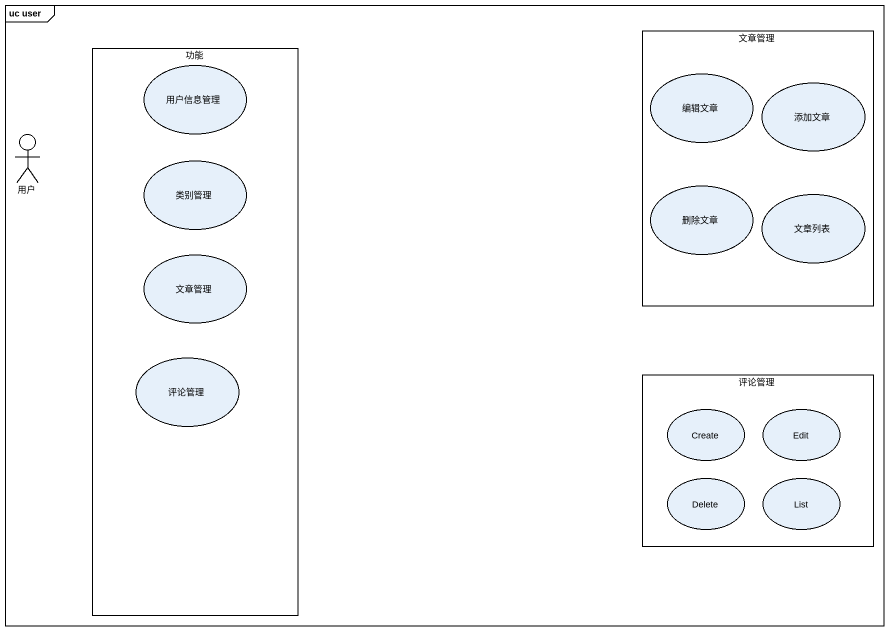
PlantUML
@startuml
mainframe uc user
rectangle 文章管理 {
  usecase 编辑文章
  usecase 添加文章
  usecase 删除文章
  usecase 文章列表
}
rectangle 功能 {
  usecase 用户信息管理
  usecase 类别管理
  usecase "文章管理" as 文章管理_2
  usecase 评论管理
}
actor 用户
rectangle "评论管理" as 评论管理_2 {
  usecase "Create" as Create_
  usecase Edit
  usecase Delete
  usecase List
}
@enduml
